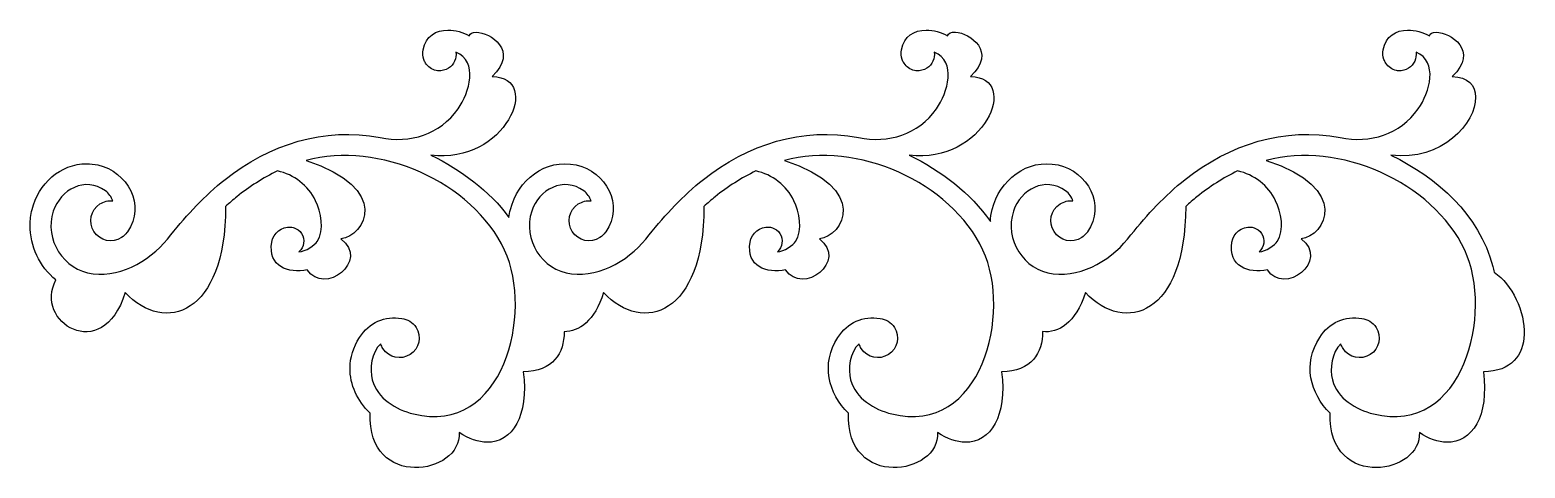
# Model space of a CAD drawing. Header units: centimetres. Extents: x -10.5 to 10.5, y -3.1 to 3.1.
import ezdxf

# ---------------------------------------------------------------- set-up
doc = ezdxf.new("R2010")
doc.units = ezdxf.units.CM
doc.header["$MEASUREMENT"] = 0
doc.layers.add('Layer 1', color=7, linetype='Continuous')

msp = doc.modelspace()

# ---------------------------------------------------------------- linework, layer by layer
at = {"layer": 'Layer 1'}
msp.add_open_spline([(10.4769, -1.20294), (10.48955, -0.88092), (10.30561, -0.49838), (10.05777, -0.32929), (10.05777, -0.32929), (10.05142, -0.30132), (10.04473, -0.27341), (10.03721, -0.24568), (10.03721, -0.24568), (9.83999, 0.48388), (9.26796, 0.99072), (8.60809, 1.31475), (8.60809, 1.31475), (9.32461, 1.22088), (9.8011, 1.77092), (9.79612, 2.12774), (9.79612, 2.12774), (9.79387, 2.28993), (9.69211, 2.41217), (9.4682, 2.41587), (9.4682, 2.41587), (9.84994, 2.77742), (9.44052, 3.03931), (9.24172, 3.03873), (9.24172, 3.03873), (9.192, 3.03857), (9.15544, 3.02201), (9.14774, 2.9865), (9.14774, 2.9865), (9.14774, 2.9865), (9.14787, 2.98624), (9.14787, 2.98624), (9.14787, 2.98624), (9.05873, 3.03955), (8.94721, 3.07056), (8.84167, 3.06853), (8.84167, 3.06853), (8.68059, 3.06549), (8.53343, 2.98558), (8.50091, 2.79101), (8.50091, 2.79101), (8.49059, 2.7451), (8.49504, 2.69862), (8.51062, 2.65647), (8.51062, 2.65647), (8.51663, 2.63808), (8.52478, 2.62012), (8.53573, 2.60308), (8.53573, 2.60308), (8.5705, 2.54903), (8.62402, 2.51426), (8.68231, 2.50185), (8.68231, 2.50185), (8.6831, 2.50166), (8.6839, 2.50137), (8.68474, 2.50124), (8.68474, 2.50124), (8.69482, 2.49896), (8.70466, 2.49785), (8.71416, 2.49759), (8.71416, 2.49759), (8.76239, 2.49412), (8.81208, 2.5054), (8.85587, 2.5336), (8.85587, 2.5336), (8.93379, 2.58374), (8.97133, 2.67272), (8.95998, 2.75887), (8.95998, 2.75887), (9.27452, 2.62383), (9.15434, 2.19428), (8.99094, 1.9639), (8.99094, 1.9639), (8.73255, 1.59973), (8.31837, 1.47656), (7.89612, 1.56009), (7.89612, 1.56009), (7.11264, 1.71516), (6.33997, 1.46071), (5.72259, 0.97406), (5.72259, 0.97406), (5.43475, 0.74715), (5.19342, 0.47926), (4.96167, 0.19703), (4.96167, 0.19703), (4.72399, -0.13164), (4.29013, -0.4026), (3.87135, -0.35053), (3.87135, -0.35053), (3.45619, -0.29894), (3.18261, 0.12969), (3.31366, 0.52762), (3.31366, 0.52762), (3.41391, 0.832), (3.75959, 1.02057), (4.04449, 0.81369), (4.04449, 0.81369), (4.09399, 0.77757), (4.12889, 0.72746), (4.14794, 0.67211), (4.14794, 0.67211), (4.08664, 0.67857), (4.02282, 0.6651), (3.96696, 0.62917), (3.96696, 0.62917), (3.8366, 0.5453), (3.7989, 0.3717), (3.88274, 0.24137), (3.88274, 0.24137), (3.96659, 0.11101), (4.14023, 0.07333), (4.27057, 0.15718), (4.27057, 0.15718), (4.30068, 0.17655), (4.32555, 0.20081), (4.34539, 0.22811), (4.34539, 0.22811), (4.34595, 0.22888), (4.34661, 0.22954), (4.34714, 0.23031), (4.34714, 0.23031), (4.34746, 0.23071), (4.3477, 0.2311), (4.34799, 0.23147), (4.34799, 0.23147), (4.34976, 0.23409), (4.35151, 0.23666), (4.3532, 0.23928), (4.3532, 0.23928), (4.61442, 0.61274), (4.35532, 1.0837), (3.93868, 1.17583), (3.93868, 1.17583), (3.50257, 1.27227), (3.11778, 0.96303), (3.01542, 0.5494), (3.01542, 0.5494), (3.00161, 0.49352), (2.99314, 0.43714), (2.98973, 0.38091), (2.98973, 0.38091), (2.71242, 0.78612), (2.30237, 1.09322), (1.85123, 1.31476), (1.85123, 1.31476), (2.89348, 1.17821), (3.42783, 2.40408), (2.71136, 2.41585), (2.71136, 2.41585), (3.08347, 2.76828), (2.70385, 3.02601), (2.5003, 3.03823), (2.5003, 3.03823), (2.44283, 3.0417), (2.39941, 3.02556), (2.39089, 2.98648), (2.39089, 2.98648), (2.39089, 2.98648), (2.39102, 2.98622), (2.39102, 2.98622), (2.39102, 2.98622), (2.30273, 3.03903), (2.19245, 3.06993), (2.08775, 3.06856), (2.08775, 3.06856), (1.92553, 3.06642), (1.77676, 2.98675), (1.74406, 2.79099), (1.74406, 2.79099), (1.73374, 2.74508), (1.73819, 2.6986), (1.75377, 2.65645), (1.75377, 2.65645), (1.75978, 2.63806), (1.76793, 2.6201), (1.77888, 2.60306), (1.77888, 2.60306), (1.81365, 2.54901), (1.86717, 2.51424), (1.92546, 2.50183), (1.92546, 2.50183), (1.92625, 2.50164), (1.92705, 2.50135), (1.92789, 2.50122), (1.92789, 2.50122), (1.93797, 2.49894), (1.94781, 2.49783), (1.95731, 2.49757), (1.95731, 2.49757), (2.00552, 2.4941), (2.05523, 2.50538), (2.09902, 2.53358), (2.09902, 2.53358), (2.17694, 2.58372), (2.21448, 2.6727), (2.20313, 2.75885), (2.20313, 2.75885), (2.51767, 2.62381), (2.39749, 2.19426), (2.23409, 1.96388), (2.23409, 1.96388), (1.9757, 1.59971), (1.56152, 1.47654), (1.13927, 1.56007), (1.13927, 1.56007), (0.35579, 1.71514), (-0.41688, 1.46069), (-1.03426, 0.97404), (-1.03426, 0.97404), (-1.3221, 0.74713), (-1.56343, 0.47924), (-1.79518, 0.19701), (-1.79518, 0.19701), (-2.03286, -0.13166), (-2.46672, -0.40262), (-2.8855, -0.35055), (-2.8855, -0.35055), (-3.30066, -0.29896), (-3.57424, 0.12967), (-3.44319, 0.5276), (-3.44319, 0.5276), (-3.34294, 0.83198), (-2.99726, 1.02055), (-2.71236, 0.81367), (-2.71236, 0.81367), (-2.66286, 0.77755), (-2.62796, 0.72744), (-2.60891, 0.67209), (-2.60891, 0.67209), (-2.67021, 0.67855), (-2.73403, 0.66508), (-2.78989, 0.62915), (-2.78989, 0.62915), (-2.92025, 0.54528), (-2.95795, 0.37168), (-2.87411, 0.24135), (-2.87411, 0.24135), (-2.79026, 0.11099), (-2.61662, 0.07331), (-2.48628, 0.15716), (-2.48628, 0.15716), (-2.45617, 0.17653), (-2.4313, 0.20079), (-2.41146, 0.22809), (-2.41146, 0.22809), (-2.4109, 0.22886), (-2.41024, 0.22952), (-2.40971, 0.23029), (-2.40971, 0.23029), (-2.40939, 0.23069), (-2.40915, 0.23108), (-2.40886, 0.23145), (-2.40886, 0.23145), (-2.40709, 0.23407), (-2.40534, 0.23664), (-2.40365, 0.23926), (-2.40365, 0.23926), (-2.14243, 0.61272), (-2.40153, 1.08368), (-2.81817, 1.17581), (-2.81817, 1.17581), (-3.25428, 1.27225), (-3.63907, 0.96301), (-3.74143, 0.54938), (-3.74143, 0.54938), (-3.7504, 0.51326), (-3.75701, 0.47694), (-3.76156, 0.44058), (-3.76156, 0.44058), (-4.03741, 0.81639), (-4.42895, 1.10423), (-4.85768, 1.31474), (-4.85768, 1.31474), (-3.81543, 1.17819), (-3.28108, 2.40406), (-3.99755, 2.41583), (-3.99755, 2.41583), (-3.61615, 2.77704), (-4.02446, 3.03877), (-4.22345, 3.03869), (-4.22345, 3.03869), (-4.27346, 3.03866), (-4.31026, 3.02213), (-4.31799, 2.98646), (-4.31799, 2.98646), (-4.31799, 2.98646), (-4.31783, 2.9862), (-4.31783, 2.9862), (-4.31783, 2.9862), (-4.40525, 3.03848), (-4.51418, 3.06931), (-4.61789, 3.06856), (-4.61789, 3.06856), (-4.78138, 3.06745), (-4.9319, 2.98805), (-4.96481, 2.79096), (-4.96481, 2.79096), (-4.9751, 2.74505), (-4.97068, 2.69857), (-4.95513, 2.65642), (-4.95513, 2.65642), (-4.9491, 2.63803), (-4.94095, 2.62007), (-4.92999, 2.60303), (-4.92999, 2.60303), (-4.89522, 2.54898), (-4.8417, 2.51421), (-4.78341, 2.5018), (-4.78341, 2.5018), (-4.78262, 2.50161), (-4.78182, 2.50132), (-4.781, 2.50119), (-4.781, 2.50119), (-4.77089, 2.49891), (-4.76108, 2.4978), (-4.75155, 2.49754), (-4.75155, 2.49754), (-4.70334, 2.49407), (-4.65363, 2.50535), (-4.60984, 2.53355), (-4.60984, 2.53355), (-4.53192, 2.58369), (-4.49438, 2.67267), (-4.50573, 2.75882), (-4.50573, 2.75882), (-4.19122, 2.62378), (-4.31139, 2.19423), (-4.47475, 1.96385), (-4.47475, 1.96385), (-4.73314, 1.59968), (-5.14735, 1.47651), (-5.56957, 1.56004), (-5.56957, 1.56004), (-6.35308, 1.71511), (-7.12572, 1.46066), (-7.7431, 0.97401), (-7.7431, 0.97401), (-8.03094, 0.7471), (-8.27227, 0.47921), (-8.50402, 0.19698), (-8.50402, 0.19698), (-8.74172, -0.13169), (-9.17553, -0.40265), (-9.59432, -0.35058), (-9.59432, -0.35058), (-10.00948, -0.29899), (-10.28308, 0.12964), (-10.15201, 0.52757), (-10.15201, 0.52757), (-10.05176, 0.83195), (-9.70608, 1.02052), (-9.42118, 0.81364), (-9.42118, 0.81364), (-9.37165, 0.77752), (-9.33678, 0.72741), (-9.3177, 0.67206), (-9.3177, 0.67206), (-9.37903, 0.67852), (-9.44282, 0.66505), (-9.49868, 0.62912), (-9.49868, 0.62912), (-9.62904, 0.54525), (-9.66672, 0.37165), (-9.58287, 0.24132), (-9.58287, 0.24132), (-9.49902, 0.11096), (-9.32538, 0.07328), (-9.19504, 0.15713), (-9.19504, 0.15713), (-9.16496, 0.1765), (-9.14009, 0.20076), (-9.12022, 0.22806), (-9.12022, 0.22806), (-9.11966, 0.22883), (-9.11903, 0.22949), (-9.11847, 0.23026), (-9.11847, 0.23026), (-9.11818, 0.23066), (-9.11794, 0.23105), (-9.11765, 0.23142), (-9.11765, 0.23142), (-9.11585, 0.23404), (-9.11413, 0.23661), (-9.11241, 0.23923), (-9.11241, 0.23923), (-8.85119, 0.61269), (-9.11029, 1.08365), (-9.52693, 1.17578), (-9.52693, 1.17578), (-9.58003, 1.1875), (-9.63239, 1.19324), (-9.68354, 1.19351), (-9.68354, 1.19351), (-10.05241, 1.19537), (-10.36012, 0.91264), (-10.45, 0.54937), (-10.45, 0.54937), (-10.46778, 0.47751), (-10.47672, 0.40488), (-10.47746, 0.33278), (-10.47746, 0.33278), (-10.48048, 0.03666), (-10.34514, -0.25039), (-10.11607, -0.43636), (-10.11607, -0.43636), (-10.11607, -0.43636), (-10.11615, -0.43639), (-10.11615, -0.43639), (-10.11615, -0.43639), (-10.43421, -1.01961), (-9.46684, -1.64146), (-9.14328, -0.6148), (-9.14328, -0.6148), (-8.58369, -1.20392), (-7.73829, -0.92584), (-7.73615, 0.59218), (-7.73615, 0.59218), (-7.68358, 0.64205), (-7.6309, 0.68878), (-7.57793, 0.73111), (-7.57793, 0.73111), (-7.40174, 0.87174), (-7.21148, 0.99477), (-7.00773, 1.09163), (-7.00773, 1.09163), (-6.77701, 1.04295), (-6.57799, 0.88692), (-6.47452, 0.67499), (-6.47452, 0.67499), (-6.39689, 0.516), (-6.34591, 0.26126), (-6.45118, 0.10182), (-6.45118, 0.10182), (-6.48325, 0.05327), (-6.61305, -0.03907), (-6.70658, -0.0415), (-6.70658, -0.0415), (-6.63435, 0.02195), (-6.61723, 0.13029), (-6.67086, 0.21366), (-6.67086, 0.21366), (-6.69655, 0.25361), (-6.73425, 0.28118), (-6.77614, 0.29473), (-6.77614, 0.29473), (-6.785, 0.29793), (-6.7945, 0.30039), (-6.80466, 0.30193), (-6.80466, 0.30193), (-6.80701, 0.30233), (-6.80934, 0.30238), (-6.8117, 0.30267), (-6.8117, 0.30267), (-6.814, 0.30296), (-6.8163, 0.30315), (-6.81863, 0.30333), (-6.81863, 0.30333), (-6.94851, 0.31577), (-7.06829, 0.22239), (-7.08917, 0.09338), (-7.08917, 0.09338), (-7.14214, -0.24973), (-6.85914, -0.35011), (-6.5903, -0.29439), (-6.5903, -0.29439), (-6.35265, -0.66333), (-5.70794, -0.168), (-6.11752, 0.1399), (-6.11752, 0.1399), (-5.78383, 0.17805), (-5.40145, 0.8434), (-6.60655, 1.24088), (-6.60655, 1.24088), (-5.59399, 1.51282), (-4.2743, 0.94516), (-3.82223, -0.01862), (-3.82223, -0.01862), (-3.41133, -0.89463), (-3.83975, -2.62799), (-5.10115, -2.31576), (-5.10115, -2.31576), (-5.34785, -2.25469), (-5.6087, -2.09891), (-5.67887, -1.8393), (-5.67887, -1.8393), (-5.72046, -1.68544), (-5.68776, -1.45039), (-5.55991, -1.33199), (-5.55991, -1.33199), (-5.55269, -1.35543), (-5.54247, -1.37832), (-5.52856, -1.39991), (-5.52856, -1.39991), (-5.4463, -1.52778), (-5.27594, -1.56475), (-5.14804, -1.48246), (-5.14804, -1.48246), (-5.02017, -1.40023), (-4.9832, -1.22984), (-5.06544, -1.10194), (-5.06544, -1.10194), (-5.11187, -1.02976), (-5.18638, -0.98661), (-5.26547, -0.97743), (-5.26547, -0.97743), (-5.49735, -0.93055), (-5.72738, -1.04064), (-5.85705, -1.24156), (-5.85705, -1.24156), (-5.94799, -1.38245), (-5.98939, -1.52839), (-5.99098, -1.67026), (-5.99098, -1.67026), (-5.9936, -1.9073), (-5.88496, -2.13307), (-5.70991, -2.30537), (-5.70991, -2.30537), (-5.72645, -2.84486), (-5.4054, -3.06126), (-5.08441, -3.06843), (-5.08441, -3.06843), (-4.76339, -3.0756), (-4.44242, -2.87348), (-4.4592, -2.57583), (-4.4592, -2.57583), (-4.32156, -2.66785), (-4.18988, -2.71198), (-4.07145, -2.71357), (-4.07145, -2.71357), (-3.71617, -2.71841), (-3.48026, -2.34061), (-3.56112, -1.72572), (-3.56112, -1.72572), (-3.14255, -1.71953), (-2.98544, -1.46233), (-2.98816, -1.16377), (-2.98816, -1.16377), (-2.78176, -1.16274), (-2.55985, -1.01253), (-2.43449, -0.61484), (-2.43449, -0.61484), (-1.8749, -1.20396), (-1.0295, -0.92588), (-1.02738, 0.59214), (-1.02738, 0.59214), (-0.97481, 0.64201), (-0.9221, 0.68874), (-0.86916, 0.73107), (-0.86916, 0.73107), (-0.69295, 0.8717), (-0.50269, 0.99473), (-0.29893, 1.09159), (-0.29893, 1.09159), (-0.06821, 1.04291), (0.13083, 0.88688), (0.23428, 0.67495), (0.23428, 0.67495), (0.31194, 0.51596), (0.36289, 0.26122), (0.25762, 0.10178), (0.25762, 0.10178), (0.22553, 0.05323), (0.09577, -0.03911), (0.00224, -0.04154), (0.00224, -0.04154), (0.07447, 0.02191), (0.09159, 0.13025), (0.03796, 0.21362), (0.03796, 0.21362), (0.01227, 0.25357), (-0.02543, 0.28114), (-0.06732, 0.29469), (-0.06732, 0.29469), (-0.07621, 0.29789), (-0.08568, 0.30035), (-0.09584, 0.30189), (-0.09584, 0.30189), (-0.09819, 0.30229), (-0.10052, 0.30234), (-0.10288, 0.30263), (-0.10288, 0.30263), (-0.10521, 0.30292), (-0.10748, 0.30311), (-0.10984, 0.30329), (-0.10984, 0.30329), (-0.2397, 0.31573), (-0.3595, 0.22235), (-0.38038, 0.09334), (-0.38038, 0.09334), (-0.43335, -0.24977), (-0.15035, -0.35015), (0.11852, -0.29443), (0.11852, -0.29443), (0.35614, -0.66337), (1.00085, -0.16804), (0.59128, 0.13986), (0.59128, 0.13986), (0.92495, 0.17801), (1.30735, 0.84336), (0.10228, 1.24084), (0.10228, 1.24084), (1.11484, 1.51278), (2.4345, 0.94512), (2.8866, -0.01866), (2.8866, -0.01866), (3.2975, -0.89467), (2.86906, -2.62803), (1.60766, -2.3158), (1.60766, -2.3158), (1.36096, -2.25473), (1.10008, -2.09895), (1.02992, -1.83934), (1.02992, -1.83934), (0.98835, -1.68548), (1.02106, -1.45043), (1.14888, -1.33203), (1.14888, -1.33203), (1.1561, -1.35547), (1.16632, -1.37836), (1.18026, -1.39995), (1.18026, -1.39995), (1.26252, -1.52782), (1.43288, -1.56479), (1.56081, -1.4825), (1.56081, -1.4825), (1.68868, -1.40027), (1.72562, -1.22988), (1.64336, -1.10198), (1.64336, -1.10198), (1.59693, -1.0298), (1.52245, -0.98665), (1.44333, -0.97747), (1.44333, -0.97747), (1.21145, -0.93059), (0.98142, -1.04068), (0.85175, -1.2416), (0.85175, -1.2416), (0.60892, -1.61792), (0.71909, -2.02998), (0.99888, -2.30541), (0.99888, -2.30541), (0.98234, -2.8449), (1.30342, -3.0613), (1.62443, -3.06847), (1.62443, -3.06847), (1.94542, -3.07564), (2.26639, -2.87352), (2.24961, -2.57587), (2.24961, -2.57587), (2.38722, -2.66789), (2.5189, -2.71202), (2.6373, -2.71361), (2.6373, -2.71361), (2.99261, -2.71845), (3.22856, -2.34065), (3.14768, -1.72576), (3.14768, -1.72576), (3.56739, -1.71954), (3.72418, -1.46094), (3.72056, -1.16135), (3.72056, -1.16135), (3.93974, -1.18474), (4.1871, -1.04361), (4.32222, -0.61488), (4.32222, -0.61488), (4.88181, -1.204), (5.72721, -0.92592), (5.72933, 0.5921), (5.72933, 0.5921), (5.7819, 0.64197), (5.83461, 0.6887), (5.88755, 0.73103), (5.88755, 0.73103), (6.06376, 0.87166), (6.25402, 0.99469), (6.45778, 1.09155), (6.45778, 1.09155), (6.6885, 1.04287), (6.88754, 0.88684), (6.99099, 0.67491), (6.99099, 0.67491), (7.06865, 0.51592), (7.1196, 0.26118), (7.01433, 0.10174), (7.01433, 0.10174), (6.98224, 0.05319), (6.85248, -0.03915), (6.75895, -0.04158), (6.75895, -0.04158), (6.83118, 0.02187), (6.8483, 0.13021), (6.7947, 0.21358), (6.7947, 0.21358), (6.76898, 0.25353), (6.73131, 0.2811), (6.68942, 0.29465), (6.68942, 0.29465), (6.68053, 0.29785), (6.67106, 0.30031), (6.6609, 0.30185), (6.6609, 0.30185), (6.65855, 0.30225), (6.65622, 0.3023), (6.65386, 0.30259), (6.65386, 0.30259), (6.65153, 0.30288), (6.64926, 0.30307), (6.64693, 0.30325), (6.64693, 0.30325), (6.51705, 0.31569), (6.39724, 0.22231), (6.37637, 0.0933), (6.37637, 0.0933), (6.3234, -0.24981), (6.6064, -0.35019), (6.87527, -0.29447), (6.87527, -0.29447), (7.11289, -0.66341), (7.7576, -0.16808), (7.34803, 0.13982), (7.34803, 0.13982), (7.6817, 0.17797), (8.0641, 0.84332), (6.85903, 1.2408), (6.85903, 1.2408), (7.87162, 1.51274), (9.19125, 0.94508), (9.64335, -0.0187), (9.64335, -0.0187), (10.05425, -0.89471), (9.62581, -2.62807), (8.36441, -2.31584), (8.36441, -2.31584), (8.11771, -2.25477), (7.85683, -2.09899), (7.78669, -1.83938), (7.78669, -1.83938), (7.7451, -1.68552), (7.7778, -1.45047), (7.90562, -1.33207), (7.90562, -1.33207), (7.91284, -1.35551), (7.92306, -1.3784), (7.937, -1.39999), (7.937, -1.39999), (8.01926, -1.52786), (8.18962, -1.56483), (8.31755, -1.48254), (8.31755, -1.48254), (8.44542, -1.40031), (8.48236, -1.22992), (8.4001, -1.10202), (8.4001, -1.10202), (8.35367, -1.02984), (8.27919, -0.98669), (8.2001, -0.97751), (8.2001, -0.97751), (7.96819, -0.93063), (7.73819, -1.04072), (7.60849, -1.24164), (7.60849, -1.24164), (7.36566, -1.61796), (7.47583, -2.03002), (7.75565, -2.30545), (7.75565, -2.30545), (7.73866, -2.85846), (8.07648, -3.07203), (8.40533, -3.06867), (8.40533, -3.06867), (8.71807, -3.06547), (9.02271, -2.86608), (9.00636, -2.57591), (9.00636, -2.57591), (9.14167, -2.66637), (9.27123, -2.71056), (9.3881, -2.71355), (9.3881, -2.71355), (9.74672, -2.72276), (9.98577, -2.34419), (9.90446, -1.72581), (9.90446, -1.72581), (10.30456, -1.71978), (10.46585, -1.48448), (10.4769, -1.20294)], degree=3, knots=[0, 0, 0, 0, 0.00507614, 0.00507614, 0.00507614, 0.00507614, 0.01015228, 0.01015228, 0.01015228, 0.01015228, 0.01522843, 0.01522843, 0.01522843, 0.01522843, 0.02030457, 0.02030457, 0.02030457, 0.02030457, 0.02538071, 0.02538071, 0.02538071, 0.02538071, 0.03045685, 0.03045685, 0.03045685, 0.03045685, 0.03553299, 0.03553299, 0.03553299, 0.03553299, 0.04060914, 0.04060914, 0.04060914, 0.04060914, 0.04568528, 0.04568528, 0.04568528, 0.04568528, 0.05076142, 0.05076142, 0.05076142, 0.05076142, 0.05583756, 0.05583756, 0.05583756, 0.05583756, 0.06091371, 0.06091371, 0.06091371, 0.06091371, 0.06598985, 0.06598985, 0.06598985, 0.06598985, 0.07106599, 0.07106599, 0.07106599, 0.07106599, 0.07614213, 0.07614213, 0.07614213, 0.07614213, 0.08121827, 0.08121827, 0.08121827, 0.08121827, 0.08629442, 0.08629442, 0.08629442, 0.08629442, 0.09137056, 0.09137056, 0.09137056, 0.09137056, 0.0964467, 0.0964467, 0.0964467, 0.0964467, 0.10152284, 0.10152284, 0.10152284, 0.10152284, 0.10659898, 0.10659898, 0.10659898, 0.10659898, 0.11167513, 0.11167513, 0.11167513, 0.11167513, 0.11675127, 0.11675127, 0.11675127, 0.11675127, 0.12182741, 0.12182741, 0.12182741, 0.12182741, 0.12690355, 0.12690355, 0.12690355, 0.12690355, 0.1319797, 0.1319797, 0.1319797, 0.1319797, 0.13705584, 0.13705584, 0.13705584, 0.13705584, 0.14213198, 0.14213198, 0.14213198, 0.14213198, 0.14720812, 0.14720812, 0.14720812, 0.14720812, 0.15228426, 0.15228426, 0.15228426, 0.15228426, 0.15736041, 0.15736041, 0.15736041, 0.15736041, 0.16243655, 0.16243655, 0.16243655, 0.16243655, 0.16751269, 0.16751269, 0.16751269, 0.16751269, 0.17258883, 0.17258883, 0.17258883, 0.17258883, 0.17766497, 0.17766497, 0.17766497, 0.17766497, 0.18274112, 0.18274112, 0.18274112, 0.18274112, 0.18781726, 0.18781726, 0.18781726, 0.18781726, 0.1928934, 0.1928934, 0.1928934, 0.1928934, 0.19796954, 0.19796954, 0.19796954, 0.19796954, 0.20304569, 0.20304569, 0.20304569, 0.20304569, 0.20812183, 0.20812183, 0.20812183, 0.20812183, 0.21319797, 0.21319797, 0.21319797, 0.21319797, 0.21827411, 0.21827411, 0.21827411, 0.21827411, 0.22335025, 0.22335025, 0.22335025, 0.22335025, 0.2284264, 0.2284264, 0.2284264, 0.2284264, 0.23350254, 0.23350254, 0.23350254, 0.23350254, 0.23857868, 0.23857868, 0.23857868, 0.23857868, 0.24365482, 0.24365482, 0.24365482, 0.24365482, 0.24873096, 0.24873096, 0.24873096, 0.24873096, 0.25380711, 0.25380711, 0.25380711, 0.25380711, 0.25888325, 0.25888325, 0.25888325, 0.25888325, 0.26395939, 0.26395939, 0.26395939, 0.26395939, 0.26903553, 0.26903553, 0.26903553, 0.26903553, 0.27411168, 0.27411168, 0.27411168, 0.27411168, 0.27918782, 0.27918782, 0.27918782, 0.27918782, 0.28426396, 0.28426396, 0.28426396, 0.28426396, 0.2893401, 0.2893401, 0.2893401, 0.2893401, 0.29441624, 0.29441624, 0.29441624, 0.29441624, 0.29949239, 0.29949239, 0.29949239, 0.29949239, 0.30456853, 0.30456853, 0.30456853, 0.30456853, 0.30964467, 0.30964467, 0.30964467, 0.30964467, 0.31472081, 0.31472081, 0.31472081, 0.31472081, 0.31979695, 0.31979695, 0.31979695, 0.31979695, 0.3248731, 0.3248731, 0.3248731, 0.3248731, 0.32994924, 0.32994924, 0.32994924, 0.32994924, 0.33502538, 0.33502538, 0.33502538, 0.33502538, 0.34010152, 0.34010152, 0.34010152, 0.34010152, 0.34517766, 0.34517766, 0.34517766, 0.34517766, 0.35025381, 0.35025381, 0.35025381, 0.35025381, 0.35532995, 0.35532995, 0.35532995, 0.35532995, 0.36040609, 0.36040609, 0.36040609, 0.36040609, 0.36548223, 0.36548223, 0.36548223, 0.36548223, 0.37055838, 0.37055838, 0.37055838, 0.37055838, 0.37563452, 0.37563452, 0.37563452, 0.37563452, 0.38071066, 0.38071066, 0.38071066, 0.38071066, 0.3857868, 0.3857868, 0.3857868, 0.3857868, 0.39086294, 0.39086294, 0.39086294, 0.39086294, 0.39593909, 0.39593909, 0.39593909, 0.39593909, 0.40101523, 0.40101523, 0.40101523, 0.40101523, 0.40609137, 0.40609137, 0.40609137, 0.40609137, 0.41116751, 0.41116751, 0.41116751, 0.41116751, 0.41624365, 0.41624365, 0.41624365, 0.41624365, 0.4213198, 0.4213198, 0.4213198, 0.4213198, 0.42639594, 0.42639594, 0.42639594, 0.42639594, 0.43147208, 0.43147208, 0.43147208, 0.43147208, 0.43654822, 0.43654822, 0.43654822, 0.43654822, 0.44162437, 0.44162437, 0.44162437, 0.44162437, 0.44670051, 0.44670051, 0.44670051, 0.44670051, 0.45177665, 0.45177665, 0.45177665, 0.45177665, 0.45685279, 0.45685279, 0.45685279, 0.45685279, 0.46192893, 0.46192893, 0.46192893, 0.46192893, 0.46700508, 0.46700508, 0.46700508, 0.46700508, 0.47208122, 0.47208122, 0.47208122, 0.47208122, 0.47715736, 0.47715736, 0.47715736, 0.47715736, 0.4822335, 0.4822335, 0.4822335, 0.4822335, 0.48730964, 0.48730964, 0.48730964, 0.48730964, 0.49238579, 0.49238579, 0.49238579, 0.49238579, 0.49746193, 0.49746193, 0.49746193, 0.49746193, 0.50253807, 0.50253807, 0.50253807, 0.50253807, 0.50761421, 0.50761421, 0.50761421, 0.50761421, 0.51269036, 0.51269036, 0.51269036, 0.51269036, 0.5177665, 0.5177665, 0.5177665, 0.5177665, 0.52284264, 0.52284264, 0.52284264, 0.52284264, 0.52791878, 0.52791878, 0.52791878, 0.52791878, 0.53299492, 0.53299492, 0.53299492, 0.53299492, 0.53807107, 0.53807107, 0.53807107, 0.53807107, 0.54314721, 0.54314721, 0.54314721, 0.54314721, 0.54822335, 0.54822335, 0.54822335, 0.54822335, 0.55329949, 0.55329949, 0.55329949, 0.55329949, 0.55837563, 0.55837563, 0.55837563, 0.55837563, 0.56345178, 0.56345178, 0.56345178, 0.56345178, 0.56852792, 0.56852792, 0.56852792, 0.56852792, 0.57360406, 0.57360406, 0.57360406, 0.57360406, 0.5786802, 0.5786802, 0.5786802, 0.5786802, 0.58375635, 0.58375635, 0.58375635, 0.58375635, 0.58883249, 0.58883249, 0.58883249, 0.58883249, 0.59390863, 0.59390863, 0.59390863, 0.59390863, 0.59898477, 0.59898477, 0.59898477, 0.59898477, 0.60406091, 0.60406091, 0.60406091, 0.60406091, 0.60913706, 0.60913706, 0.60913706, 0.60913706, 0.6142132, 0.6142132, 0.6142132, 0.6142132, 0.61928934, 0.61928934, 0.61928934, 0.61928934, 0.62436548, 0.62436548, 0.62436548, 0.62436548, 0.62944162, 0.62944162, 0.62944162, 0.62944162, 0.63451777, 0.63451777, 0.63451777, 0.63451777, 0.63959391, 0.63959391, 0.63959391, 0.63959391, 0.64467005, 0.64467005, 0.64467005, 0.64467005, 0.64974619, 0.64974619, 0.64974619, 0.64974619, 0.65482234, 0.65482234, 0.65482234, 0.65482234, 0.65989848, 0.65989848, 0.65989848, 0.65989848, 0.66497462, 0.66497462, 0.66497462, 0.66497462, 0.67005076, 0.67005076, 0.67005076, 0.67005076, 0.6751269, 0.6751269, 0.6751269, 0.6751269, 0.68020305, 0.68020305, 0.68020305, 0.68020305, 0.68527919, 0.68527919, 0.68527919, 0.68527919, 0.69035533, 0.69035533, 0.69035533, 0.69035533, 0.69543147, 0.69543147, 0.69543147, 0.69543147, 0.70050761, 0.70050761, 0.70050761, 0.70050761, 0.70558376, 0.70558376, 0.70558376, 0.70558376, 0.7106599, 0.7106599, 0.7106599, 0.7106599, 0.71573604, 0.71573604, 0.71573604, 0.71573604, 0.72081218, 0.72081218, 0.72081218, 0.72081218, 0.72588832, 0.72588832, 0.72588832, 0.72588832, 0.73096447, 0.73096447, 0.73096447, 0.73096447, 0.73604061, 0.73604061, 0.73604061, 0.73604061, 0.74111675, 0.74111675, 0.74111675, 0.74111675, 0.74619289, 0.74619289, 0.74619289, 0.74619289, 0.75126904, 0.75126904, 0.75126904, 0.75126904, 0.75634518, 0.75634518, 0.75634518, 0.75634518, 0.76142132, 0.76142132, 0.76142132, 0.76142132, 0.76649746, 0.76649746, 0.76649746, 0.76649746, 0.7715736, 0.7715736, 0.7715736, 0.7715736, 0.77664975, 0.77664975, 0.77664975, 0.77664975, 0.78172589, 0.78172589, 0.78172589, 0.78172589, 0.78680203, 0.78680203, 0.78680203, 0.78680203, 0.79187817, 0.79187817, 0.79187817, 0.79187817, 0.79695431, 0.79695431, 0.79695431, 0.79695431, 0.80203046, 0.80203046, 0.80203046, 0.80203046, 0.8071066, 0.8071066, 0.8071066, 0.8071066, 0.81218274, 0.81218274, 0.81218274, 0.81218274, 0.81725888, 0.81725888, 0.81725888, 0.81725888, 0.82233503, 0.82233503, 0.82233503, 0.82233503, 0.82741117, 0.82741117, 0.82741117, 0.82741117, 0.83248731, 0.83248731, 0.83248731, 0.83248731, 0.83756345, 0.83756345, 0.83756345, 0.83756345, 0.84263959, 0.84263959, 0.84263959, 0.84263959, 0.84771574, 0.84771574, 0.84771574, 0.84771574, 0.85279188, 0.85279188, 0.85279188, 0.85279188, 0.85786802, 0.85786802, 0.85786802, 0.85786802, 0.86294416, 0.86294416, 0.86294416, 0.86294416, 0.8680203, 0.8680203, 0.8680203, 0.8680203, 0.87309645, 0.87309645, 0.87309645, 0.87309645, 0.87817259, 0.87817259, 0.87817259, 0.87817259, 0.88324873, 0.88324873, 0.88324873, 0.88324873, 0.88832487, 0.88832487, 0.88832487, 0.88832487, 0.89340102, 0.89340102, 0.89340102, 0.89340102, 0.89847716, 0.89847716, 0.89847716, 0.89847716, 0.9035533, 0.9035533, 0.9035533, 0.9035533, 0.90862944, 0.90862944, 0.90862944, 0.90862944, 0.91370558, 0.91370558, 0.91370558, 0.91370558, 0.91878173, 0.91878173, 0.91878173, 0.91878173, 0.92385787, 0.92385787, 0.92385787, 0.92385787, 0.92893401, 0.92893401, 0.92893401, 0.92893401, 0.93401015, 0.93401015, 0.93401015, 0.93401015, 0.93908629, 0.93908629, 0.93908629, 0.93908629, 0.94416244, 0.94416244, 0.94416244, 0.94416244, 0.94923858, 0.94923858, 0.94923858, 0.94923858, 0.95431472, 0.95431472, 0.95431472, 0.95431472, 0.95939086, 0.95939086, 0.95939086, 0.95939086, 0.96446701, 0.96446701, 0.96446701, 0.96446701, 0.96954315, 0.96954315, 0.96954315, 0.96954315, 0.97461929, 0.97461929, 0.97461929, 0.97461929, 0.97969543, 0.97969543, 0.97969543, 0.97969543, 0.98477157, 0.98477157, 0.98477157, 0.98477157, 0.98984772, 0.98984772, 0.98984772, 0.98984772, 1, 1, 1, 1], dxfattribs=at)

doc.saveas('drawing.dxf')
